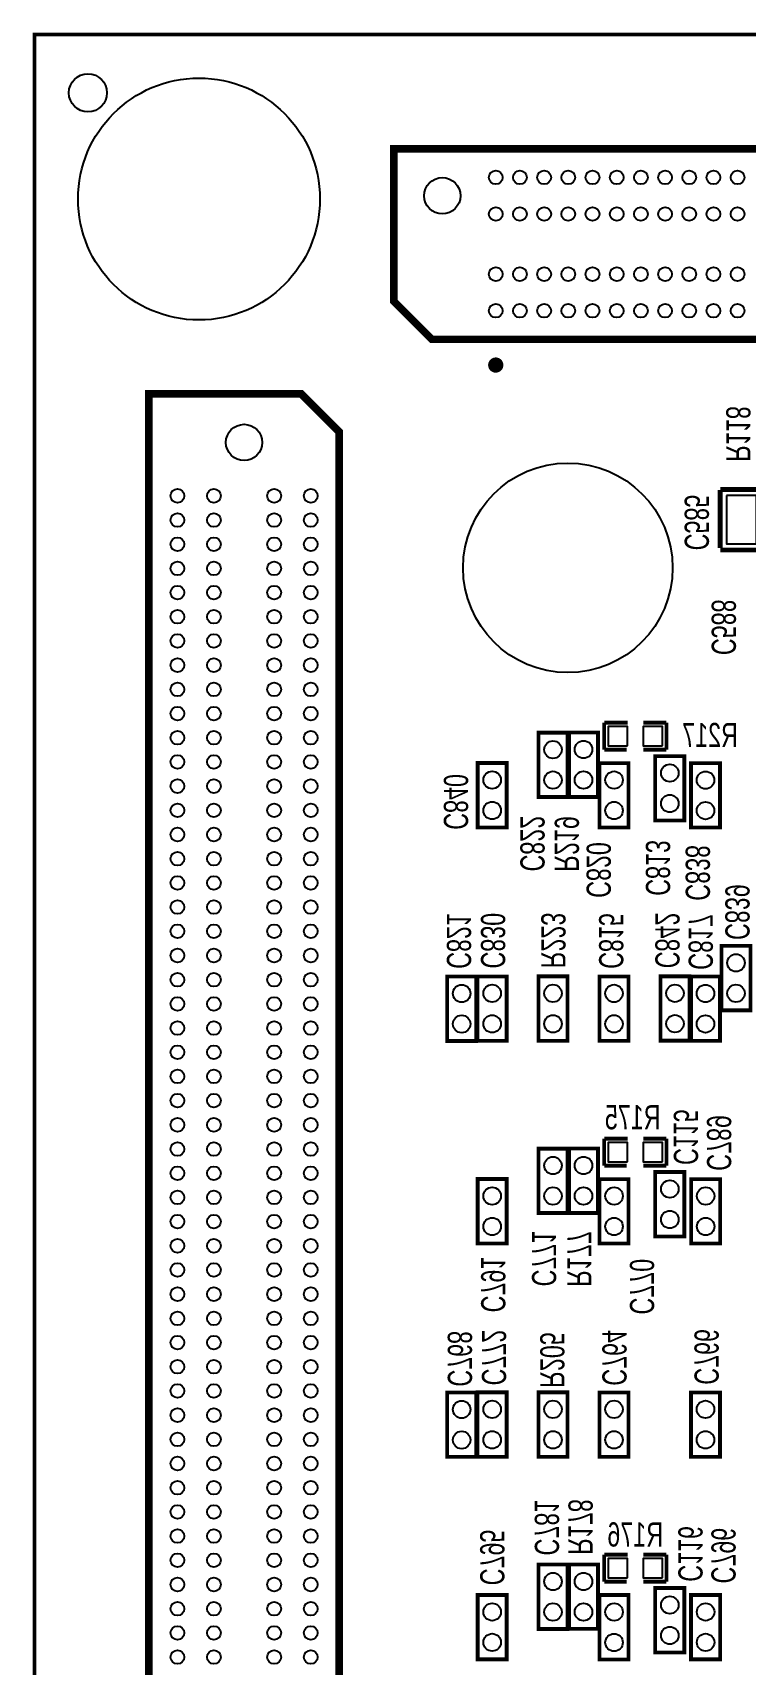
# Model space of a CAD drawing. Extents: x -3 to 103, y -3 to 103.
# Drawn here: x -3.05 to 15.66, y 60.22 to 103.05 of the extents above; entities that cross this region are included whole.
import ezdxf

# ---------------------------------------------------------------- set-up
doc = ezdxf.new("R2010")
doc.units = 0
for name, color, linetype in [('BG_OUTLINE', 254, 'CONTINUOUS'), ('PG_SILKSCREEN_BOTTOM', 92, 'CONTINUOUS'), ('PIN_BOTTOM', 140, 'CONTINUOUS'), ('RD_SILKSCREEN_BOTTOM', 142, 'CONTINUOUS')]:
    doc.layers.add(name, color=color, linetype=linetype)

msp = doc.modelspace()

# ---------------------------------------------------------------- linework, layer by layer
at = {"layer": 'BG_OUTLINE', "const_width": 0.09906}
msp.add_lwpolyline([(-2.999994, 102.999794), (102.999794, 102.999794), (102.999794, -2.999994), (-2.999994, -2.999994), (-2.999994, 102.999794)], dxfattribs=at)
at = {"layer": 'PG_SILKSCREEN_BOTTOM'}
for points, const_width in [([(49.250854, 99.999038), (6.431026, 99.999038), (6.431026, 95.998792), (7.431024, 94.998794), (48.250856, 94.998794), (49.250854, 95.998792), (49.250854, 99.999038)], 0.199898), ([(0.000762, 93.568774), (0.000762, 50.748946), (4.001008, 50.748946), (5.001006, 51.748944), (5.001006, 92.568776), (4.001008, 93.568774), (0.000762, 93.568774)], 0.199898), ([(14.999716, 91.056206), (16.168116, 91.056206)], 0.127), ([(14.999716, 89.519506), (14.999716, 91.043506)], 0.127), ([(16.117316, 89.468706), (14.999716, 89.468706)], 0.127), ([(11.955018, 84.938108), (11.955018, 84.226908)], 0.1016), ([(12.568936, 84.938108), (11.959336, 84.938108)], 0.1016), ([(13.589254, 84.938108), (12.979654, 84.938108)], 0.1016), ([(13.589254, 84.938108), (13.589254, 84.226908)], 0.1016), ([(10.991342, 82.985102), (10.229342, 82.985102), (10.229342, 84.675726), (10.991342, 84.675726), (10.991342, 82.985102)], 0.100076), ([(11.793728, 82.987134), (11.031728, 82.987134), (11.031728, 84.677758), (11.793728, 84.677758), (11.793728, 82.987134)], 0.100076), ([(11.959336, 84.226908), (12.543536, 84.226908)], 0.1016), ([(13.589254, 84.226908), (12.979654, 84.226908)], 0.1016), ([(14.05763, 82.36966), (13.29563, 82.36966), (13.29563, 84.060284), (14.05763, 84.060284), (14.05763, 82.36966)], 0.100076), ([(9.39546, 82.187288), (8.63346, 82.187288), (8.63346, 83.877912), (9.39546, 83.877912), (9.39546, 82.187288)], 0.100076), ([(12.595606, 82.185002), (11.833606, 82.185002), (11.833606, 83.875626), (12.595606, 83.875626), (12.595606, 82.185002)], 0.100076), ([(14.996668, 82.184494), (14.234668, 82.184494), (14.234668, 83.875118), (14.996668, 83.875118), (14.996668, 82.184494)], 0.100076), ([(15.794482, 77.38745), (15.032482, 77.38745), (15.032482, 79.078074), (15.794482, 79.078074), (15.794482, 77.38745)], 0.100076), ([(7.832852, 78.273656), (8.594852, 78.273656), (8.594852, 76.583032), (7.832852, 76.583032), (7.832852, 78.273656)], 0.100076), ([(8.631428, 78.276704), (9.393428, 78.276704), (9.393428, 76.58608), (8.631428, 76.58608), (8.631428, 78.276704)], 0.100076), ([(10.22985, 78.277466), (10.99185, 78.277466), (10.99185, 76.586842), (10.22985, 76.586842), (10.22985, 78.277466)], 0.100076), ([(11.833352, 78.275942), (12.595352, 78.275942), (12.595352, 76.585318), (11.833352, 76.585318), (11.833352, 78.275942)], 0.100076), ([(13.431774, 78.28026), (14.193774, 78.28026), (14.193774, 76.589636), (13.431774, 76.589636), (13.431774, 78.28026)], 0.100076), ([(14.232128, 78.275434), (14.994128, 78.275434), (14.994128, 76.58481), (14.232128, 76.58481), (14.232128, 78.275434)], 0.100076), ([(10.991342, 72.066912), (10.229342, 72.066912), (10.229342, 73.757536), (10.991342, 73.757536), (10.991342, 72.066912)], 0.100076), ([(11.793728, 72.068944), (11.031728, 72.068944), (11.031728, 73.759568), (11.793728, 73.759568), (11.793728, 72.068944)], 0.100076), ([(11.955018, 74.019918), (11.955018, 73.308718)], 0.1016), ([(12.568936, 74.019918), (11.959336, 74.019918)], 0.1016), ([(13.589254, 74.019918), (12.979654, 74.019918)], 0.1016), ([(13.589254, 74.019918), (13.589254, 73.308718)], 0.1016), ([(11.959336, 73.308718), (12.543536, 73.308718)], 0.1016), ([(13.589254, 73.308718), (12.979654, 73.308718)], 0.1016), ([(9.39546, 71.269098), (8.63346, 71.269098), (8.63346, 72.959722), (9.39546, 72.959722), (9.39546, 71.269098)], 0.100076), ([(12.595606, 71.266812), (11.833606, 71.266812), (11.833606, 72.957436), (12.595606, 72.957436), (12.595606, 71.266812)], 0.100076), ([(14.05763, 71.45147), (13.29563, 71.45147), (13.29563, 73.142094), (14.05763, 73.142094), (14.05763, 71.45147)], 0.100076), ([(14.998954, 71.266812), (14.236954, 71.266812), (14.236954, 72.957436), (14.998954, 72.957436), (14.998954, 71.266812)], 0.100076), ([(7.832852, 67.355466), (8.594852, 67.355466), (8.594852, 65.664842), (7.832852, 65.664842), (7.832852, 67.355466)], 0.100076), ([(8.631428, 67.358514), (9.393428, 67.358514), (9.393428, 65.66789), (8.631428, 65.66789), (8.631428, 67.358514)], 0.100076), ([(10.22985, 67.359276), (10.99185, 67.359276), (10.99185, 65.668652), (10.22985, 65.668652), (10.22985, 67.359276)], 0.100076), ([(11.833352, 67.357752), (12.595352, 67.357752), (12.595352, 65.667128), (11.833352, 65.667128), (11.833352, 67.357752)], 0.100076), ([(14.232128, 67.357244), (14.994128, 67.357244), (14.994128, 65.66662), (14.232128, 65.66662), (14.232128, 67.357244)], 0.100076), ([(11.955018, 63.101728), (11.955018, 62.390528)], 0.1016), ([(12.568936, 63.101728), (11.959336, 63.101728)], 0.1016), ([(13.589254, 63.101728), (12.979654, 63.101728)], 0.1016), ([(13.589254, 63.101728), (13.589254, 62.390528)], 0.1016), ([(10.991342, 61.148722), (10.229342, 61.148722), (10.229342, 62.839346), (10.991342, 62.839346), (10.991342, 61.148722)], 0.100076), ([(11.793728, 61.150754), (11.031728, 61.150754), (11.031728, 62.841378), (11.793728, 62.841378), (11.793728, 61.150754)], 0.100076), ([(11.959336, 62.390528), (12.543536, 62.390528)], 0.1016), ([(13.589254, 62.390528), (12.979654, 62.390528)], 0.1016), ([(14.05763, 60.53328), (13.29563, 60.53328), (13.29563, 62.223904), (14.05763, 62.223904), (14.05763, 60.53328)], 0.100076), ([(9.39546, 60.350908), (8.63346, 60.350908), (8.63346, 62.041532), (9.39546, 62.041532), (9.39546, 60.350908)], 0.100076), ([(12.595606, 60.348622), (11.833606, 60.348622), (11.833606, 62.039246), (12.595606, 62.039246), (12.595606, 60.348622)], 0.100076), ([(14.997684, 60.350908), (14.235684, 60.350908), (14.235684, 62.041532), (14.997684, 62.041532), (14.997684, 60.350908)], 0.100076)]:
    msp.add_lwpolyline(points, dxfattribs=dict(at, const_width=const_width))
at = {"layer": 'PG_SILKSCREEN_BOTTOM', "const_width": 0.199898}
msp.add_lwpolyline([(9.208516, 94.323916, 1), (9.008364, 94.323916, 1), (9.208516, 94.323916)], format="xyb", dxfattribs=at)
at = {"layer": 'PIN_BOTTOM'}
for points in [[(15.163546, 90.903806), (15.163546, 89.633806), (15.953486, 89.633806), (15.953486, 90.903806)], [(12.570206, 84.327238), (12.570206, 84.837778), (12.059666, 84.837778), (12.059666, 84.327238)], [(13.484606, 84.327238), (13.484606, 84.837778), (12.974066, 84.837778), (12.974066, 84.327238)], [(12.570206, 73.409048), (12.570206, 73.919588), (12.059666, 73.919588), (12.059666, 73.409048)], [(13.484606, 73.409048), (13.484606, 73.919588), (12.974066, 73.919588), (12.974066, 73.409048)], [(12.570206, 62.490858), (12.570206, 63.001398), (12.059666, 63.001398), (12.059666, 62.490858)], [(13.484606, 62.490858), (13.484606, 63.001398), (12.974066, 63.001398), (12.974066, 62.490858)]]:
    msp.add_lwpolyline(points, close=True, dxfattribs=at)
for centre, radius in [((-1.598168, 101.46919), 0.50038), ((1.318006, 98.681794), 3.175), ((9.10844, 99.248976), 0.18034), ((9.74344, 99.248976), 0.18034), ((10.37844, 99.248976), 0.18034), ((11.01344, 99.248976), 0.18034), ((11.64844, 99.248976), 0.18034), ((12.28344, 99.248976), 0.18034), ((12.91844, 99.248976), 0.18034), ((13.55344, 99.248976), 0.18034), ((14.18844, 99.248976), 0.18034), ((14.82344, 99.248976), 0.18034), ((15.45844, 99.248976), 0.18034), ((7.705852, 98.768916), 0.47498), ((9.10844, 98.288856), 0.18034), ((9.74344, 98.288856), 0.18034), ((10.37844, 98.288856), 0.18034), ((11.01344, 98.288856), 0.18034), ((11.64844, 98.288856), 0.18034), ((12.28344, 98.288856), 0.18034), ((12.91844, 98.288856), 0.18034), ((13.55344, 98.288856), 0.18034), ((14.18844, 98.288856), 0.18034), ((14.82344, 98.288856), 0.18034), ((15.45844, 98.288856), 0.18034), ((9.10844, 96.708976), 0.18034), ((9.74344, 96.708976), 0.18034), ((10.37844, 96.708976), 0.18034), ((11.01344, 96.708976), 0.18034), ((11.64844, 96.708976), 0.18034), ((12.28344, 96.708976), 0.18034), ((12.91844, 96.708976), 0.18034), ((13.55344, 96.708976), 0.18034), ((14.18844, 96.708976), 0.18034), ((14.82344, 96.708976), 0.18034), ((15.45844, 96.708976), 0.18034), ((9.10844, 95.748856), 0.18034), ((9.74344, 95.748856), 0.18034), ((10.37844, 95.748856), 0.18034), ((11.01344, 95.748856), 0.18034), ((11.64844, 95.748856), 0.18034), ((12.28344, 95.748856), 0.18034), ((12.91844, 95.748856), 0.18034), ((13.55344, 95.748856), 0.18034), ((14.18844, 95.748856), 0.18034), ((14.82344, 95.748856), 0.18034), ((15.45844, 95.748856), 0.18034), ((2.500884, 92.293948), 0.47498), ((11.001248, 89.001346), 2.74955), ((0.750824, 90.89136), 0.18034), ((1.710944, 90.89136), 0.18034), ((3.290824, 90.89136), 0.18034), ((4.250944, 90.89136), 0.18034), ((0.750824, 90.25636), 0.18034), ((1.710944, 90.25636), 0.18034), ((3.290824, 90.25636), 0.18034), ((4.250944, 90.25636), 0.18034), ((0.750824, 89.62136), 0.18034), ((1.710944, 89.62136), 0.18034), ((3.290824, 89.62136), 0.18034), ((4.250944, 89.62136), 0.18034), ((0.750824, 88.98636), 0.18034), ((1.710944, 88.98636), 0.18034), ((3.290824, 88.98636), 0.18034), ((4.250944, 88.98636), 0.18034), ((0.750824, 88.35136), 0.18034), ((1.710944, 88.35136), 0.18034), ((3.290824, 88.35136), 0.18034), ((4.250944, 88.35136), 0.18034), ((0.750824, 87.71636), 0.18034), ((1.710944, 87.71636), 0.18034), ((3.290824, 87.71636), 0.18034), ((4.250944, 87.71636), 0.18034), ((0.750824, 87.08136), 0.18034), ((1.710944, 87.08136), 0.18034), ((3.290824, 87.08136), 0.18034), ((4.250944, 87.08136), 0.18034), ((0.750824, 86.44636), 0.18034), ((1.710944, 86.44636), 0.18034), ((3.290824, 86.44636), 0.18034), ((4.250944, 86.44636), 0.18034), ((0.750824, 85.81136), 0.18034), ((1.710944, 85.81136), 0.18034), ((3.290824, 85.81136), 0.18034), ((4.250944, 85.81136), 0.18034), ((0.750824, 85.17636), 0.18034), ((1.710944, 85.17636), 0.18034), ((3.290824, 85.17636), 0.18034), ((4.250944, 85.17636), 0.18034), ((0.750824, 84.54136), 0.18034), ((1.710944, 84.54136), 0.18034), ((3.290824, 84.54136), 0.18034), ((4.250944, 84.54136), 0.18034), ((10.610342, 84.230464), 0.22987), ((11.412728, 84.232496), 0.22987), ((0.750824, 83.90636), 0.18034), ((1.710944, 83.90636), 0.18034), ((3.290824, 83.90636), 0.18034), ((4.250944, 83.90636), 0.18034), ((9.01446, 83.43265), 0.22987), ((10.610342, 83.430364), 0.22987), ((11.412728, 83.432396), 0.22987), ((12.214606, 83.430364), 0.22987), ((13.67663, 83.615022), 0.22987), ((14.615668, 83.429856), 0.22987), ((0.750824, 83.27136), 0.18034), ((1.710944, 83.27136), 0.18034), ((3.290824, 83.27136), 0.18034), ((4.250944, 83.27136), 0.18034), ((0.750824, 82.63636), 0.18034), ((1.710944, 82.63636), 0.18034), ((3.290824, 82.63636), 0.18034), ((4.250944, 82.63636), 0.18034), ((9.01446, 82.63255), 0.22987), ((12.214606, 82.630264), 0.22987), ((13.67663, 82.814922), 0.22987), ((14.615668, 82.629756), 0.22987), ((0.750824, 82.00136), 0.18034), ((1.710944, 82.00136), 0.18034), ((3.290824, 82.00136), 0.18034), ((4.250944, 82.00136), 0.18034), ((0.750824, 81.36636), 0.18034), ((1.710944, 81.36636), 0.18034), ((3.290824, 81.36636), 0.18034), ((4.250944, 81.36636), 0.18034), ((0.750824, 80.73136), 0.18034), ((1.710944, 80.73136), 0.18034), ((3.290824, 80.73136), 0.18034), ((4.250944, 80.73136), 0.18034), ((0.750824, 80.09636), 0.18034), ((1.710944, 80.09636), 0.18034), ((3.290824, 80.09636), 0.18034), ((4.250944, 80.09636), 0.18034), ((0.750824, 79.46136), 0.18034), ((1.710944, 79.46136), 0.18034), ((3.290824, 79.46136), 0.18034), ((4.250944, 79.46136), 0.18034), ((0.750824, 78.82636), 0.18034), ((1.710944, 78.82636), 0.18034), ((3.290824, 78.82636), 0.18034), ((4.250944, 78.82636), 0.18034), ((15.413482, 78.632812), 0.22987), ((0.750824, 78.19136), 0.18034), ((1.710944, 78.19136), 0.18034), ((3.290824, 78.19136), 0.18034), ((4.250944, 78.19136), 0.18034), ((8.213852, 77.828394), 0.22987), ((9.012428, 77.831442), 0.22987), ((10.61085, 77.832204), 0.22987), ((12.214352, 77.83068), 0.22987), ((13.812774, 77.834998), 0.22987), ((14.613128, 77.830172), 0.22987), ((15.413482, 77.832712), 0.22987), ((0.750824, 77.55636), 0.18034), ((1.710944, 77.55636), 0.18034), ((3.290824, 77.55636), 0.18034), ((4.250944, 77.55636), 0.18034), ((0.750824, 76.92136), 0.18034), ((1.710944, 76.92136), 0.18034), ((3.290824, 76.92136), 0.18034), ((4.250944, 76.92136), 0.18034), ((8.213852, 77.028294), 0.22987), ((9.012428, 77.031342), 0.22987), ((10.61085, 77.032104), 0.22987), ((12.214352, 77.03058), 0.22987), ((13.812774, 77.034898), 0.22987), ((14.613128, 77.030072), 0.22987), ((0.750824, 76.28636), 0.18034), ((1.710944, 76.28636), 0.18034), ((3.290824, 76.28636), 0.18034), ((4.250944, 76.28636), 0.18034), ((0.750824, 75.65136), 0.18034), ((1.710944, 75.65136), 0.18034), ((3.290824, 75.65136), 0.18034), ((4.250944, 75.65136), 0.18034), ((0.750824, 75.01636), 0.18034), ((1.710944, 75.01636), 0.18034), ((3.290824, 75.01636), 0.18034), ((4.250944, 75.01636), 0.18034), ((0.750824, 74.38136), 0.18034), ((1.710944, 74.38136), 0.18034), ((3.290824, 74.38136), 0.18034), ((4.250944, 74.38136), 0.18034), ((0.750824, 73.74636), 0.18034), ((1.710944, 73.74636), 0.18034), ((3.290824, 73.74636), 0.18034), ((4.250944, 73.74636), 0.18034), ((0.750824, 73.11136), 0.18034), ((1.710944, 73.11136), 0.18034), ((3.290824, 73.11136), 0.18034), ((4.250944, 73.11136), 0.18034), ((10.610342, 73.312274), 0.22987), ((11.412728, 73.314306), 0.22987), ((13.67663, 72.696832), 0.22987), ((0.750824, 72.47636), 0.18034), ((1.710944, 72.47636), 0.18034), ((3.290824, 72.47636), 0.18034), ((4.250944, 72.47636), 0.18034), ((9.01446, 72.51446), 0.22987), ((10.610342, 72.512174), 0.22987), ((11.412728, 72.514206), 0.22987), ((12.214606, 72.512174), 0.22987), ((14.617954, 72.512174), 0.22987), ((0.750824, 71.84136), 0.18034), ((1.710944, 71.84136), 0.18034), ((3.290824, 71.84136), 0.18034), ((4.250944, 71.84136), 0.18034), ((13.67663, 71.896732), 0.22987), ((9.01446, 71.71436), 0.22987), ((12.214606, 71.712074), 0.22987), ((14.617954, 71.712074), 0.22987), ((0.750824, 71.20636), 0.18034), ((1.710944, 71.20636), 0.18034), ((3.290824, 71.20636), 0.18034), ((4.250944, 71.20636), 0.18034), ((0.750824, 70.57136), 0.18034), ((1.710944, 70.57136), 0.18034), ((3.290824, 70.57136), 0.18034), ((4.250944, 70.57136), 0.18034), ((0.750824, 69.93636), 0.18034), ((1.710944, 69.93636), 0.18034), ((3.290824, 69.93636), 0.18034), ((4.250944, 69.93636), 0.18034), ((0.750824, 69.30136), 0.18034), ((1.710944, 69.30136), 0.18034), ((3.290824, 69.30136), 0.18034), ((4.250944, 69.30136), 0.18034), ((0.750824, 68.66636), 0.18034), ((1.710944, 68.66636), 0.18034), ((3.290824, 68.66636), 0.18034), ((4.250944, 68.66636), 0.18034), ((0.750824, 68.03136), 0.18034), ((1.710944, 68.03136), 0.18034), ((3.290824, 68.03136), 0.18034), ((4.250944, 68.03136), 0.18034), ((0.750824, 67.39636), 0.18034), ((1.710944, 67.39636), 0.18034), ((3.290824, 67.39636), 0.18034), ((4.250944, 67.39636), 0.18034), ((0.750824, 66.76136), 0.18034), ((1.710944, 66.76136), 0.18034), ((3.290824, 66.76136), 0.18034), ((4.250944, 66.76136), 0.18034), ((8.213852, 66.910204), 0.22987), ((9.012428, 66.913252), 0.22987), ((10.61085, 66.914014), 0.22987), ((12.214352, 66.91249), 0.22987), ((14.613128, 66.911982), 0.22987), ((0.750824, 66.12636), 0.18034), ((1.710944, 66.12636), 0.18034), ((3.290824, 66.12636), 0.18034), ((4.250944, 66.12636), 0.18034), ((8.213852, 66.110104), 0.22987), ((9.012428, 66.113152), 0.22987), ((10.61085, 66.113914), 0.22987), ((12.214352, 66.11239), 0.22987), ((14.613128, 66.111882), 0.22987), ((0.750824, 65.49136), 0.18034), ((1.710944, 65.49136), 0.18034), ((3.290824, 65.49136), 0.18034), ((4.250944, 65.49136), 0.18034), ((0.750824, 64.85636), 0.18034), ((1.710944, 64.85636), 0.18034), ((3.290824, 64.85636), 0.18034), ((4.250944, 64.85636), 0.18034), ((0.750824, 64.22136), 0.18034), ((1.710944, 64.22136), 0.18034), ((3.290824, 64.22136), 0.18034), ((4.250944, 64.22136), 0.18034), ((0.750824, 63.58636), 0.18034), ((1.710944, 63.58636), 0.18034), ((3.290824, 63.58636), 0.18034), ((4.250944, 63.58636), 0.18034), ((0.750824, 62.95136), 0.18034), ((1.710944, 62.95136), 0.18034), ((3.290824, 62.95136), 0.18034), ((4.250944, 62.95136), 0.18034), ((10.610342, 62.394084), 0.22987), ((11.412728, 62.396116), 0.22987), ((0.750824, 62.31636), 0.18034), ((1.710944, 62.31636), 0.18034), ((3.290824, 62.31636), 0.18034), ((4.250944, 62.31636), 0.18034), ((0.750824, 61.68136), 0.18034), ((1.710944, 61.68136), 0.18034), ((3.290824, 61.68136), 0.18034), ((4.250944, 61.68136), 0.18034), ((9.01446, 61.59627), 0.22987), ((10.610342, 61.593984), 0.22987), ((11.412728, 61.596016), 0.22987), ((12.214606, 61.593984), 0.22987), ((13.67663, 61.778642), 0.22987), ((14.616684, 61.59627), 0.22987), ((0.750824, 61.04636), 0.18034), ((1.710944, 61.04636), 0.18034), ((3.290824, 61.04636), 0.18034), ((4.250944, 61.04636), 0.18034), ((9.01446, 60.79617), 0.22987), ((12.214606, 60.793884), 0.22987), ((13.67663, 60.978542), 0.22987), ((14.616684, 60.79617), 0.22987), ((0.750824, 60.41136), 0.18034), ((1.710944, 60.41136), 0.18034), ((3.290824, 60.41136), 0.18034), ((4.250944, 60.41136), 0.18034)]:
    msp.add_circle(centre, radius, dxfattribs=at)

# ---------------------------------------------------------------- texts
at = {"layer": 'RD_SILKSCREEN_BOTTOM', "text_generation_flag": 2, "width": 0.72}
for s, p in [('R118', (15.159228, 91.783408)), ('C585', (14.068044, 89.459816)), ('C588', (14.776958, 86.709504)), ('C840', (7.745476, 82.126582)), ('C822', (9.754362, 81.032096)), ('R219', (10.656824, 81.021174)), ('C813', (13.049504, 80.39354)), ('C820', (11.492738, 80.338676)), ('C838', (14.094968, 80.26273)), ('C839', (15.135606, 79.233014)), ('C821', (7.824978, 78.47584)), ('C830', (8.720074, 78.483714)), ('R223', (10.304272, 78.489302)), ('C815', (11.82116, 78.47584)), ('C842', (13.297408, 78.48981)), ('C817', (14.171676, 78.448916)), ('C115', (13.782802, 73.32726)), ('C789', (14.653514, 73.174098)), ('C771', (10.0584, 70.140068)), ('R177', (10.984484, 70.128384)), ('C791', (8.724392, 69.45757)), ('C770', (12.629388, 69.402198)), ('C772', (8.744204, 67.541648)), ('C764', (11.907012, 67.533774)), ('C766', (14.324838, 67.559682)), ('C768', (7.849108, 67.509644)), ('R205', (10.27557, 67.475608)), ('C781', (10.13333, 63.07709)), ('R178', (11.016996, 63.094108)), ('C116', (13.901928, 62.388496)), ('C795', (8.699246, 62.294516)), ('C796', (14.769084, 62.34303))]:
    msp.add_text(s, height=0.635, rotation=270, dxfattribs=at).set_placement(p)
for s, p in [('R217', (15.465044, 84.29625)), ('R175', (13.43406, 74.264266)), ('R176', (13.501116, 63.312802))]:
    msp.add_text(s, height=0.635, dxfattribs=at).set_placement(p)

doc.saveas('drawing.dxf')
